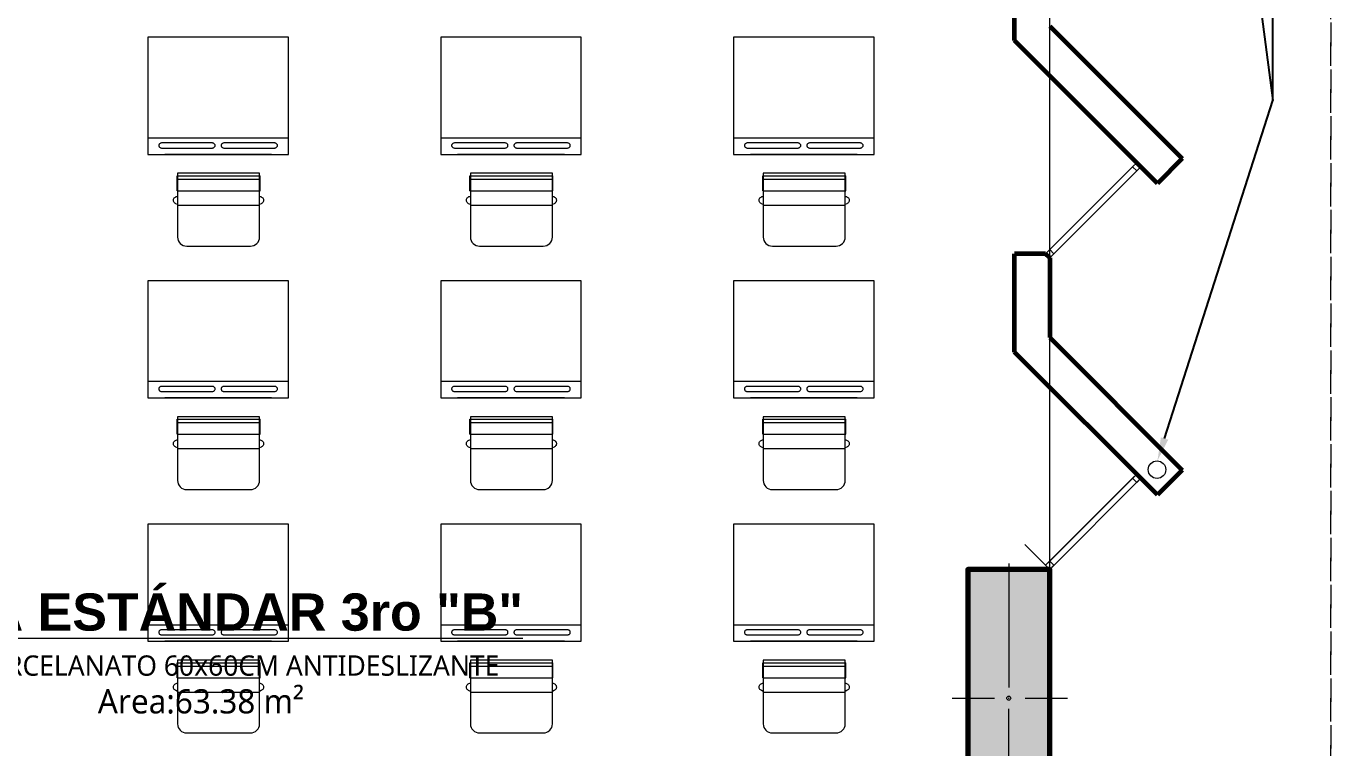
# Model space of a CAD drawing. Header units: metres. Extents: x 28 to 239, y -1 to 113.
# Drawn here: x 125.77 to 131.34, y 64.17 to 67.26 of the extents above; entities that cross this region are included whole.
import ezdxf
from ezdxf import colors
from ezdxf.entities.mleader import LeaderData, LeaderLine
from ezdxf.math import Vec2, Vec3

# ---------------------------------------------------------------- set-up
doc = ezdxf.new("R2010")
doc.units = ezdxf.units.M
doc.linetypes.add('DASHED2', pattern=[0.375, 0.25, -0.125])
doc.linetypes.add('HIDDEN2', pattern=[0.1875, 0.125, -0.0625])
for name, color, linetype, lineweight in [('COLUMNAS 50', 32, 'Continuous', 70), ('Equipamiento SR', 23, 'Continuous', 0), ('GRAFO 0 BLANCO', 7, 'Continuous', 0), ('letras sr', 7, 'Continuous', 5), ('Muros el', 144, 'Continuous', 60), ('proyecciones', 1, 'DASHED2', 5), ('tuberia de montantes', 10, 'Continuous', 0), ('Vanos', 140, 'Continuous', 5)]:
    doc.layers.add(name, color=color, linetype=linetype, lineweight=lineweight)
doc.layers.add('Mobiliario', color=7, linetype='Continuous', lineweight=0, true_color=0x7f7f7f)
doc.styles.add('Generales', font='trebuc.ttf', dxfattribs={"height": 0.1})
doc.styles.add('Santa Rosa 1 50', font='trebuc.ttf')

# ---------------------------------------------------------------- blocks, each defined once
blk = doc.blocks.new('Columna 1.10 x0.30')
at = {"true_color": 0xc7c8ca}
h = blk.add_hatch(color=9, dxfattribs=at)
h.dxf.hatch_style = 1
h.paths.add_polyline_path([(-234.8493, 113.8066), (-235.9493, 113.8066), (-235.9493, 113.4566), (-234.8493, 113.4566)])
h.paths.add_polyline_path([(-235.3906, 113.6316, -1), (-235.408, 113.6316, -1)], flags=16)
at = {"layer": 'COLUMNAS 50', "color": 1, "linetype": 'Continuous', "lineweight": 5}
for p, q in [((-235.3993, 113.8732), (-235.3993, 113.6932)), ((-235.9743, 113.6316), (-235.4443, 113.6316)), ((-234.8243, 113.6316), (-235.3543, 113.6316)), ((-235.3993, 113.5616), (-235.3993, 113.3816))]:
    blk.add_line(p, q, dxfattribs=at)
at = {"layer": 'COLUMNAS 50', "linetype": 'Continuous'}
blk.add_lwpolyline([(-235.9493, 113.4566), (-234.8493, 113.4566), (-234.8493, 113.8066), (-235.9493, 113.8066)], close=True, dxfattribs=at)
at = {"layer": 'COLUMNAS 50', "color": 1, "linetype": 'Continuous', "lineweight": 5}
blk.add_circle((-235.3993, 113.6316), 0.00871, dxfattribs=at)
blk.add_point((-235.3993, 113.6316), dxfattribs=at)
blk = doc.blocks.new('A$C3A47622C')
at = {"layer": 'Mobiliario', "linetype": 'Continuous'}
for p, q in [((0.0251, 0.3696), (0.0111, 0.3696)), ((0.0111, 0.015), (0.0111, 0.3696)), ((0.0752, 0.3696), (0.0251, 0.3696)), ((0.0251, 0.015), (0.0251, 0.3696)), ((0.0752, 0.015), (0.0752, 0.3696)), ((0.0983, 0.3673), (0.0987, 0.37)), ((0.0987, 0.37), (0.0997, 0.3732)), ((0.0997, 0.3732), (0.1012, 0.3762)), ((0.1012, 0.3762), (0.1031, 0.3788)), ((0.1031, 0.3788), (0.1053, 0.381)), ((0.1053, 0.381), (0.1079, 0.3828)), ((0.1079, 0.3828), (0.1107, 0.384)), ((0.1107, 0.384), (0.1136, 0.3846)), ((0.1136, 0.3846), (0.1165, 0.3846)), ((0.1165, 0.3846), (0.1194, 0.384)), ((0.1194, 0.384), (0.1222, 0.3828)), ((0.1222, 0.3828), (0.1248, 0.381)), ((0.1248, 0.381), (0.127, 0.3788)), ((0.127, 0.3788), (0.1289, 0.3762)), ((0.1289, 0.3762), (0.1297, 0.3747)), ((0.1297, 0.3747), (0.1333, 0.3673)), ((0.0752, 0.015), (0.0108, 0.015)), ((0.0987, 0.0146), (0.0983, 0.0173)), ((0.0997, 0.0113), (0.0987, 0.0146)), ((0.1012, 0.0084), (0.0997, 0.0113)), ((0.1031, 0.0057), (0.1012, 0.0084)), ((0.1053, 0.0035), (0.1031, 0.0057)), ((0.1079, 0.0018), (0.1053, 0.0035)), ((0.1107, 0.0006), (0.1079, 0.0018)), ((0.1136, 0), (0.1107, 0.0006)), ((0.1165, 0), (0.1136, 0)), ((0.1194, 0.0006), (0.1165, 0)), ((0.1222, 0.0018), (0.1194, 0.0006)), ((0.1248, 0.0035), (0.1222, 0.0018)), ((0.127, 0.0057), (0.1248, 0.0035)), ((0.1289, 0.0084), (0.127, 0.0057)), ((0.1297, 0.0099), (0.1289, 0.0084)), ((0.1333, 0.0173), (0.1297, 0.0099))]:
    blk.add_line(p, q, dxfattribs=at)
at = {"layer": 'Mobiliario'}
blk.add_line((0.1361, 0.0173), (0.1361, 0.3673), dxfattribs=at)
at = {"layer": 'Mobiliario', "linetype": 'Continuous'}
blk.add_lwpolyline([(0, 0.0173), (0.2722, 0.0173, 0.414214), (0.3111, 0.0562), (0.3111, 0.3284, 0.414214), (0.2722, 0.3673), (0, 0.3673), (0, 0.0173)], format="xyb", dxfattribs=at)

msp = doc.modelspace()

# ---------------------------------------------------------------- linework, layer by layer
at = {"layer": 'GRAFO 0 BLANCO'}
msp.add_lwpolyline([(119.7411, 55.3632), (130.1411, 55.3632), (130.1411, 88.2872), (119.7411, 88.2872), (119.7411, 55.3632)], dxfattribs=at)
at = {"layer": 'Mobiliario', "linetype": 'Continuous', "lineweight": 0}
for p, q in [((126.2911, 67.2093), (126.2911, 66.7093)), ((126.8911, 67.2093), (126.2911, 67.2093)), ((126.8911, 66.7093), (126.8911, 67.2093)), ((127.5411, 67.2093), (127.5411, 66.7093)), ((128.1411, 67.2093), (127.5411, 67.2093)), ((128.1411, 66.7093), (128.1411, 67.2093)), ((128.7911, 67.2093), (128.7911, 66.7093)), ((129.3911, 67.2093), (128.7911, 67.2093)), ((129.3911, 66.7093), (129.3911, 67.2093)), ((126.2911, 66.7798), (126.8911, 66.7798)), ((126.3382, 66.7501), (126.3378, 66.7482)), ((126.3378, 66.7482), (126.3378, 66.7463)), ((126.3378, 66.7463), (126.3382, 66.7445)), ((126.3389, 66.7519), (126.3382, 66.7501)), ((126.3382, 66.7445), (126.3389, 66.7427)), ((126.34, 66.7535), (126.3389, 66.7519)), ((126.3389, 66.7427), (126.34, 66.741)), ((126.3415, 66.755), (126.34, 66.7535)), ((126.34, 66.741), (126.3415, 66.7396)), ((126.3432, 66.7562), (126.3415, 66.755)), ((126.3415, 66.7396), (126.3432, 66.7384)), ((126.3451, 66.7571), (126.3432, 66.7562)), ((126.3432, 66.7384), (126.3451, 66.7374)), ((126.3472, 66.7578), (126.3451, 66.7571)), ((126.3451, 66.7374), (126.3472, 66.7368)), ((126.3494, 66.7581), (126.3472, 66.7578)), ((126.3472, 66.7368), (126.3494, 66.7364)), ((126.3505, 66.7581), (126.3494, 66.7581)), ((126.3494, 66.7364), (126.3505, 66.7364)), ((126.5658, 66.7581), (126.3505, 66.7581)), ((126.3505, 66.7364), (126.5658, 66.7364)), ((126.5669, 66.7581), (126.5658, 66.7581)), ((126.5658, 66.7364), (126.5669, 66.7364)), ((126.5691, 66.7578), (126.5669, 66.7581)), ((126.5669, 66.7364), (126.5691, 66.7368)), ((126.5712, 66.7571), (126.5691, 66.7578)), ((126.5691, 66.7368), (126.5712, 66.7374)), ((126.5731, 66.7562), (126.5712, 66.7571)), ((126.5712, 66.7374), (126.5731, 66.7384)), ((126.5748, 66.755), (126.5731, 66.7562)), ((126.5731, 66.7384), (126.5748, 66.7396)), ((126.5762, 66.7535), (126.5748, 66.755)), ((126.5748, 66.7396), (126.5762, 66.741)), ((126.5773, 66.7519), (126.5762, 66.7535)), ((126.5762, 66.741), (126.5773, 66.7427)), ((126.5781, 66.7501), (126.5773, 66.7519)), ((126.5773, 66.7427), (126.5781, 66.7445)), ((126.5784, 66.7482), (126.5781, 66.7501)), ((126.5781, 66.7445), (126.5784, 66.7463)), ((126.5784, 66.7463), (126.5784, 66.7482)), ((126.6042, 66.7501), (126.6038, 66.7482)), ((126.6038, 66.7482), (126.6038, 66.7463)), ((126.6038, 66.7463), (126.6042, 66.7445)), ((126.6049, 66.7519), (126.6042, 66.7501)), ((126.6042, 66.7445), (126.6049, 66.7427)), ((126.606, 66.7535), (126.6049, 66.7519)), ((126.6049, 66.7427), (126.606, 66.741)), ((126.6075, 66.755), (126.606, 66.7535)), ((126.606, 66.741), (126.6075, 66.7396)), ((126.6092, 66.7562), (126.6075, 66.755)), ((126.6075, 66.7396), (126.6092, 66.7384)), ((126.6111, 66.7571), (126.6092, 66.7562)), ((126.6092, 66.7384), (126.6111, 66.7374)), ((126.6132, 66.7578), (126.6111, 66.7571)), ((126.6111, 66.7374), (126.6132, 66.7368)), ((126.6153, 66.7581), (126.6132, 66.7578)), ((126.6132, 66.7368), (126.6153, 66.7364)), ((126.6164, 66.7581), (126.6153, 66.7581)), ((126.6153, 66.7364), (126.6164, 66.7364)), ((126.8318, 66.7581), (126.6164, 66.7581)), ((126.6164, 66.7364), (126.8318, 66.7364)), ((126.8329, 66.7581), (126.8318, 66.7581)), ((126.8318, 66.7364), (126.8329, 66.7364)), ((126.8351, 66.7578), (126.8329, 66.7581)), ((126.8329, 66.7364), (126.8351, 66.7368)), ((126.8371, 66.7571), (126.8351, 66.7578)), ((126.8351, 66.7368), (126.8371, 66.7374)), ((126.8391, 66.7562), (126.8371, 66.7571)), ((126.8371, 66.7374), (126.8391, 66.7384)), ((126.8408, 66.755), (126.8391, 66.7562)), ((126.8391, 66.7384), (126.8408, 66.7396)), ((126.8422, 66.7535), (126.8408, 66.755)), ((126.8408, 66.7396), (126.8422, 66.741)), ((126.8433, 66.7519), (126.8422, 66.7535)), ((126.8422, 66.741), (126.8433, 66.7427)), ((126.844, 66.7501), (126.8433, 66.7519)), ((126.8433, 66.7427), (126.844, 66.7445)), ((126.8444, 66.7482), (126.844, 66.7501)), ((126.844, 66.7445), (126.8444, 66.7463)), ((126.8444, 66.7463), (126.8444, 66.7482)), ((126.8761, 66.7798), (126.8761, 66.7794)), ((127.5411, 66.7798), (128.1411, 66.7798)), ((127.5882, 66.7501), (127.5878, 66.7482)), ((127.5878, 66.7482), (127.5878, 66.7463)), ((127.5878, 66.7463), (127.5882, 66.7445)), ((127.5889, 66.7519), (127.5882, 66.7501)), ((127.5882, 66.7445), (127.5889, 66.7427)), ((127.59, 66.7535), (127.5889, 66.7519)), ((127.5889, 66.7427), (127.59, 66.741)), ((127.5915, 66.755), (127.59, 66.7535)), ((127.59, 66.741), (127.5915, 66.7396)), ((127.5932, 66.7562), (127.5915, 66.755)), ((127.5915, 66.7396), (127.5932, 66.7384)), ((127.5951, 66.7571), (127.5932, 66.7562)), ((127.5932, 66.7384), (127.5951, 66.7374)), ((127.5972, 66.7578), (127.5951, 66.7571)), ((127.5951, 66.7374), (127.5972, 66.7368)), ((127.5994, 66.7581), (127.5972, 66.7578)), ((127.5972, 66.7368), (127.5994, 66.7364)), ((127.6005, 66.7581), (127.5994, 66.7581)), ((127.5994, 66.7364), (127.6005, 66.7364)), ((127.8158, 66.7581), (127.6005, 66.7581)), ((127.6005, 66.7364), (127.8158, 66.7364)), ((127.8169, 66.7581), (127.8158, 66.7581)), ((127.8158, 66.7364), (127.8169, 66.7364)), ((127.8191, 66.7578), (127.8169, 66.7581)), ((127.8169, 66.7364), (127.8191, 66.7368)), ((127.8212, 66.7571), (127.8191, 66.7578)), ((127.8191, 66.7368), (127.8212, 66.7374)), ((127.8231, 66.7562), (127.8212, 66.7571)), ((127.8212, 66.7374), (127.8231, 66.7384)), ((127.8248, 66.755), (127.8231, 66.7562)), ((127.8231, 66.7384), (127.8248, 66.7396)), ((127.8262, 66.7535), (127.8248, 66.755)), ((127.8248, 66.7396), (127.8262, 66.741)), ((127.8273, 66.7519), (127.8262, 66.7535)), ((127.8262, 66.741), (127.8273, 66.7427)), ((127.8281, 66.7501), (127.8273, 66.7519)), ((127.8273, 66.7427), (127.8281, 66.7445)), ((127.8284, 66.7482), (127.8281, 66.7501)), ((127.8281, 66.7445), (127.8284, 66.7463)), ((127.8284, 66.7463), (127.8284, 66.7482)), ((127.8542, 66.7501), (127.8538, 66.7482)), ((127.8538, 66.7482), (127.8538, 66.7463)), ((127.8538, 66.7463), (127.8542, 66.7445)), ((127.8549, 66.7519), (127.8542, 66.7501)), ((127.8542, 66.7445), (127.8549, 66.7427)), ((127.856, 66.7535), (127.8549, 66.7519)), ((127.8549, 66.7427), (127.856, 66.741)), ((127.8575, 66.755), (127.856, 66.7535)), ((127.856, 66.741), (127.8575, 66.7396)), ((127.8592, 66.7562), (127.8575, 66.755)), ((127.8575, 66.7396), (127.8592, 66.7384)), ((127.8611, 66.7571), (127.8592, 66.7562)), ((127.8592, 66.7384), (127.8611, 66.7374)), ((127.8632, 66.7578), (127.8611, 66.7571)), ((127.8611, 66.7374), (127.8632, 66.7368)), ((127.8653, 66.7581), (127.8632, 66.7578)), ((127.8632, 66.7368), (127.8653, 66.7364)), ((127.8664, 66.7581), (127.8653, 66.7581)), ((127.8653, 66.7364), (127.8664, 66.7364)), ((128.0818, 66.7581), (127.8664, 66.7581)), ((127.8664, 66.7364), (128.0818, 66.7364)), ((128.0829, 66.7581), (128.0818, 66.7581)), ((128.0818, 66.7364), (128.0829, 66.7364)), ((128.0851, 66.7578), (128.0829, 66.7581)), ((128.0829, 66.7364), (128.0851, 66.7368)), ((128.0871, 66.7571), (128.0851, 66.7578)), ((128.0851, 66.7368), (128.0871, 66.7374)), ((128.0891, 66.7562), (128.0871, 66.7571)), ((128.0871, 66.7374), (128.0891, 66.7384)), ((128.0908, 66.755), (128.0891, 66.7562)), ((128.0891, 66.7384), (128.0908, 66.7396)), ((128.0922, 66.7535), (128.0908, 66.755)), ((128.0908, 66.7396), (128.0922, 66.741)), ((128.0933, 66.7519), (128.0922, 66.7535)), ((128.0922, 66.741), (128.0933, 66.7427)), ((128.094, 66.7501), (128.0933, 66.7519)), ((128.0933, 66.7427), (128.094, 66.7445)), ((128.0944, 66.7482), (128.094, 66.7501)), ((128.094, 66.7445), (128.0944, 66.7463)), ((128.0944, 66.7463), (128.0944, 66.7482)), ((128.1261, 66.7798), (128.1261, 66.7794)), ((128.7911, 66.7798), (129.3911, 66.7798)), ((128.8382, 66.7501), (128.8378, 66.7482)), ((128.8378, 66.7482), (128.8378, 66.7463)), ((128.8378, 66.7463), (128.8382, 66.7445)), ((128.8389, 66.7519), (128.8382, 66.7501)), ((128.8382, 66.7445), (128.8389, 66.7427)), ((128.84, 66.7535), (128.8389, 66.7519)), ((128.8389, 66.7427), (128.84, 66.741)), ((128.8415, 66.755), (128.84, 66.7535)), ((128.84, 66.741), (128.8415, 66.7396)), ((128.8432, 66.7562), (128.8415, 66.755)), ((128.8415, 66.7396), (128.8432, 66.7384)), ((128.8451, 66.7571), (128.8432, 66.7562)), ((128.8432, 66.7384), (128.8451, 66.7374)), ((128.8472, 66.7578), (128.8451, 66.7571)), ((128.8451, 66.7374), (128.8472, 66.7368)), ((128.8494, 66.7581), (128.8472, 66.7578)), ((128.8472, 66.7368), (128.8494, 66.7364)), ((128.8505, 66.7581), (128.8494, 66.7581)), ((128.8494, 66.7364), (128.8505, 66.7364)), ((129.0658, 66.7581), (128.8505, 66.7581)), ((128.8505, 66.7364), (129.0658, 66.7364)), ((129.0669, 66.7581), (129.0658, 66.7581)), ((129.0658, 66.7364), (129.0669, 66.7364)), ((129.0691, 66.7578), (129.0669, 66.7581)), ((129.0669, 66.7364), (129.0691, 66.7368)), ((129.0712, 66.7571), (129.0691, 66.7578)), ((129.0691, 66.7368), (129.0712, 66.7374)), ((129.0731, 66.7562), (129.0712, 66.7571)), ((129.0712, 66.7374), (129.0731, 66.7384)), ((129.0748, 66.755), (129.0731, 66.7562)), ((129.0731, 66.7384), (129.0748, 66.7396)), ((129.0762, 66.7535), (129.0748, 66.755)), ((129.0748, 66.7396), (129.0762, 66.741)), ((129.0773, 66.7519), (129.0762, 66.7535)), ((129.0762, 66.741), (129.0773, 66.7427)), ((129.0781, 66.7501), (129.0773, 66.7519)), ((129.0773, 66.7427), (129.0781, 66.7445)), ((129.0784, 66.7482), (129.0781, 66.7501)), ((129.0781, 66.7445), (129.0784, 66.7463)), ((129.0784, 66.7463), (129.0784, 66.7482)), ((129.1042, 66.7501), (129.1038, 66.7482)), ((129.1038, 66.7482), (129.1038, 66.7463)), ((129.1038, 66.7463), (129.1042, 66.7445)), ((129.1049, 66.7519), (129.1042, 66.7501)), ((129.1042, 66.7445), (129.1049, 66.7427)), ((129.106, 66.7535), (129.1049, 66.7519)), ((129.1049, 66.7427), (129.106, 66.741)), ((129.1075, 66.755), (129.106, 66.7535)), ((129.106, 66.741), (129.1075, 66.7396)), ((129.1092, 66.7562), (129.1075, 66.755)), ((129.1075, 66.7396), (129.1092, 66.7384)), ((129.1111, 66.7571), (129.1092, 66.7562)), ((129.1092, 66.7384), (129.1111, 66.7374)), ((129.1132, 66.7578), (129.1111, 66.7571)), ((129.1111, 66.7374), (129.1132, 66.7368)), ((129.1153, 66.7581), (129.1132, 66.7578)), ((129.1132, 66.7368), (129.1153, 66.7364)), ((129.1164, 66.7581), (129.1153, 66.7581)), ((129.1153, 66.7364), (129.1164, 66.7364)), ((129.3318, 66.7581), (129.1164, 66.7581)), ((129.1164, 66.7364), (129.3318, 66.7364)), ((129.3329, 66.7581), (129.3318, 66.7581)), ((129.3318, 66.7364), (129.3329, 66.7364)), ((129.3351, 66.7578), (129.3329, 66.7581)), ((129.3329, 66.7364), (129.3351, 66.7368)), ((129.3371, 66.7571), (129.3351, 66.7578)), ((129.3351, 66.7368), (129.3371, 66.7374)), ((129.3391, 66.7562), (129.3371, 66.7571)), ((129.3371, 66.7374), (129.3391, 66.7384)), ((129.3408, 66.755), (129.3391, 66.7562)), ((129.3391, 66.7384), (129.3408, 66.7396)), ((129.3422, 66.7535), (129.3408, 66.755)), ((129.3408, 66.7396), (129.3422, 66.741)), ((129.3433, 66.7519), (129.3422, 66.7535)), ((129.3422, 66.741), (129.3433, 66.7427)), ((129.344, 66.7501), (129.3433, 66.7519)), ((129.3433, 66.7427), (129.344, 66.7445)), ((129.3444, 66.7482), (129.344, 66.7501)), ((129.344, 66.7445), (129.3444, 66.7463)), ((129.3444, 66.7463), (129.3444, 66.7482)), ((129.3761, 66.7798), (129.3761, 66.7794)), ((126.2911, 66.7093), (126.8911, 66.7093)), ((126.8191, 66.7093), (126.3631, 66.7093)), ((127.5411, 66.7093), (128.1411, 66.7093)), ((128.0691, 66.7093), (127.6131, 66.7093)), ((128.7911, 66.7093), (129.3911, 66.7093)), ((129.3191, 66.7093), (128.8631, 66.7093)), ((126.2911, 66.1699), (126.2911, 65.6699)), ((126.8911, 66.1699), (126.2911, 66.1699)), ((126.8911, 65.6699), (126.8911, 66.1699)), ((127.5411, 66.1699), (127.5411, 65.6699)), ((128.1411, 66.1699), (127.5411, 66.1699)), ((128.1411, 65.6699), (128.1411, 66.1699)), ((128.7911, 66.1699), (128.7911, 65.6699)), ((129.3911, 66.1699), (128.7911, 66.1699)), ((129.3911, 65.6699), (129.3911, 66.1699)), ((126.2911, 65.7404), (126.8911, 65.7404)), ((126.8761, 65.7404), (126.8761, 65.74)), ((127.5411, 65.7404), (128.1411, 65.7404)), ((128.1261, 65.7404), (128.1261, 65.74)), ((128.7911, 65.7404), (129.3911, 65.7404)), ((129.3761, 65.7404), (129.3761, 65.74)), ((126.2911, 65.6699), (126.8911, 65.6699)), ((126.3382, 65.7107), (126.3378, 65.7088)), ((126.3378, 65.7088), (126.3378, 65.7069)), ((126.3378, 65.7069), (126.3382, 65.705)), ((126.3389, 65.7125), (126.3382, 65.7107)), ((126.3382, 65.705), (126.3389, 65.7033)), ((126.34, 65.7141), (126.3389, 65.7125)), ((126.3389, 65.7033), (126.34, 65.7016)), ((126.3415, 65.7155), (126.34, 65.7141)), ((126.34, 65.7016), (126.3415, 65.7002)), ((126.3432, 65.7168), (126.3415, 65.7155)), ((126.3415, 65.7002), (126.3432, 65.6989)), ((126.3451, 65.7177), (126.3432, 65.7168)), ((126.3432, 65.6989), (126.3451, 65.698)), ((126.3472, 65.7184), (126.3451, 65.7177)), ((126.3451, 65.698), (126.3472, 65.6973)), ((126.3494, 65.7187), (126.3472, 65.7184)), ((126.3472, 65.6973), (126.3494, 65.697)), ((126.3505, 65.7187), (126.3494, 65.7187)), ((126.3494, 65.697), (126.3505, 65.697)), ((126.5658, 65.7187), (126.3505, 65.7187)), ((126.3505, 65.697), (126.5658, 65.697)), ((126.8191, 65.6699), (126.3631, 65.6699)), ((126.5669, 65.7187), (126.5658, 65.7187)), ((126.5658, 65.697), (126.5669, 65.697)), ((126.5691, 65.7184), (126.5669, 65.7187)), ((126.5669, 65.697), (126.5691, 65.6973)), ((126.5712, 65.7177), (126.5691, 65.7184)), ((126.5691, 65.6973), (126.5712, 65.698)), ((126.5731, 65.7168), (126.5712, 65.7177)), ((126.5712, 65.698), (126.5731, 65.6989)), ((126.5748, 65.7155), (126.5731, 65.7168)), ((126.5731, 65.6989), (126.5748, 65.7002)), ((126.5762, 65.7141), (126.5748, 65.7155)), ((126.5748, 65.7002), (126.5762, 65.7016)), ((126.5773, 65.7125), (126.5762, 65.7141)), ((126.5762, 65.7016), (126.5773, 65.7033)), ((126.5781, 65.7107), (126.5773, 65.7125)), ((126.5773, 65.7033), (126.5781, 65.705)), ((126.5784, 65.7088), (126.5781, 65.7107)), ((126.5781, 65.705), (126.5784, 65.7069)), ((126.5784, 65.7069), (126.5784, 65.7088)), ((126.6042, 65.7107), (126.6038, 65.7088)), ((126.6038, 65.7088), (126.6038, 65.7069)), ((126.6038, 65.7069), (126.6042, 65.705)), ((126.6049, 65.7125), (126.6042, 65.7107)), ((126.6042, 65.705), (126.6049, 65.7033)), ((126.606, 65.7141), (126.6049, 65.7125)), ((126.6049, 65.7033), (126.606, 65.7016)), ((126.6075, 65.7155), (126.606, 65.7141)), ((126.606, 65.7016), (126.6075, 65.7002)), ((126.6092, 65.7168), (126.6075, 65.7155)), ((126.6075, 65.7002), (126.6092, 65.6989)), ((126.6111, 65.7177), (126.6092, 65.7168)), ((126.6092, 65.6989), (126.6111, 65.698)), ((126.6132, 65.7184), (126.6111, 65.7177)), ((126.6111, 65.698), (126.6132, 65.6973)), ((126.6153, 65.7187), (126.6132, 65.7184)), ((126.6132, 65.6973), (126.6153, 65.697)), ((126.6164, 65.7187), (126.6153, 65.7187)), ((126.6153, 65.697), (126.6164, 65.697)), ((126.8318, 65.7187), (126.6164, 65.7187)), ((126.6164, 65.697), (126.8318, 65.697)), ((126.8329, 65.7187), (126.8318, 65.7187)), ((126.8318, 65.697), (126.8329, 65.697)), ((126.8351, 65.7184), (126.8329, 65.7187)), ((126.8329, 65.697), (126.8351, 65.6973)), ((126.8371, 65.7177), (126.8351, 65.7184)), ((126.8351, 65.6973), (126.8371, 65.698)), ((126.8391, 65.7168), (126.8371, 65.7177)), ((126.8371, 65.698), (126.8391, 65.6989)), ((126.8408, 65.7155), (126.8391, 65.7168)), ((126.8391, 65.6989), (126.8408, 65.7002)), ((126.8422, 65.7141), (126.8408, 65.7155)), ((126.8408, 65.7002), (126.8422, 65.7016)), ((126.8433, 65.7125), (126.8422, 65.7141)), ((126.8422, 65.7016), (126.8433, 65.7033)), ((126.844, 65.7107), (126.8433, 65.7125)), ((126.8433, 65.7033), (126.844, 65.705)), ((126.8444, 65.7088), (126.844, 65.7107)), ((126.844, 65.705), (126.8444, 65.7069)), ((126.8444, 65.7069), (126.8444, 65.7088)), ((127.5411, 65.6699), (128.1411, 65.6699)), ((127.5882, 65.7107), (127.5878, 65.7088)), ((127.5878, 65.7088), (127.5878, 65.7069)), ((127.5878, 65.7069), (127.5882, 65.705)), ((127.5889, 65.7125), (127.5882, 65.7107)), ((127.5882, 65.705), (127.5889, 65.7033)), ((127.59, 65.7141), (127.5889, 65.7125)), ((127.5889, 65.7033), (127.59, 65.7016)), ((127.5915, 65.7155), (127.59, 65.7141)), ((127.59, 65.7016), (127.5915, 65.7002)), ((127.5932, 65.7168), (127.5915, 65.7155)), ((127.5915, 65.7002), (127.5932, 65.6989)), ((127.5951, 65.7177), (127.5932, 65.7168)), ((127.5932, 65.6989), (127.5951, 65.698)), ((127.5972, 65.7184), (127.5951, 65.7177)), ((127.5951, 65.698), (127.5972, 65.6973)), ((127.5994, 65.7187), (127.5972, 65.7184)), ((127.5972, 65.6973), (127.5994, 65.697)), ((127.6005, 65.7187), (127.5994, 65.7187)), ((127.5994, 65.697), (127.6005, 65.697)), ((127.8158, 65.7187), (127.6005, 65.7187)), ((127.6005, 65.697), (127.8158, 65.697)), ((128.0691, 65.6699), (127.6131, 65.6699)), ((127.8169, 65.7187), (127.8158, 65.7187)), ((127.8158, 65.697), (127.8169, 65.697)), ((127.8191, 65.7184), (127.8169, 65.7187)), ((127.8169, 65.697), (127.8191, 65.6973)), ((127.8212, 65.7177), (127.8191, 65.7184)), ((127.8191, 65.6973), (127.8212, 65.698)), ((127.8231, 65.7168), (127.8212, 65.7177)), ((127.8212, 65.698), (127.8231, 65.6989)), ((127.8248, 65.7155), (127.8231, 65.7168)), ((127.8231, 65.6989), (127.8248, 65.7002)), ((127.8262, 65.7141), (127.8248, 65.7155)), ((127.8248, 65.7002), (127.8262, 65.7016)), ((127.8273, 65.7125), (127.8262, 65.7141)), ((127.8262, 65.7016), (127.8273, 65.7033)), ((127.8281, 65.7107), (127.8273, 65.7125)), ((127.8273, 65.7033), (127.8281, 65.705)), ((127.8284, 65.7088), (127.8281, 65.7107)), ((127.8281, 65.705), (127.8284, 65.7069)), ((127.8284, 65.7069), (127.8284, 65.7088)), ((127.8542, 65.7107), (127.8538, 65.7088)), ((127.8538, 65.7088), (127.8538, 65.7069)), ((127.8538, 65.7069), (127.8542, 65.705)), ((127.8549, 65.7125), (127.8542, 65.7107)), ((127.8542, 65.705), (127.8549, 65.7033)), ((127.856, 65.7141), (127.8549, 65.7125)), ((127.8549, 65.7033), (127.856, 65.7016)), ((127.8575, 65.7155), (127.856, 65.7141)), ((127.856, 65.7016), (127.8575, 65.7002)), ((127.8592, 65.7168), (127.8575, 65.7155)), ((127.8575, 65.7002), (127.8592, 65.6989)), ((127.8611, 65.7177), (127.8592, 65.7168)), ((127.8592, 65.6989), (127.8611, 65.698)), ((127.8632, 65.7184), (127.8611, 65.7177)), ((127.8611, 65.698), (127.8632, 65.6973)), ((127.8653, 65.7187), (127.8632, 65.7184)), ((127.8632, 65.6973), (127.8653, 65.697)), ((127.8664, 65.7187), (127.8653, 65.7187)), ((127.8653, 65.697), (127.8664, 65.697)), ((128.0818, 65.7187), (127.8664, 65.7187)), ((127.8664, 65.697), (128.0818, 65.697)), ((128.0829, 65.7187), (128.0818, 65.7187)), ((128.0818, 65.697), (128.0829, 65.697)), ((128.0851, 65.7184), (128.0829, 65.7187)), ((128.0829, 65.697), (128.0851, 65.6973)), ((128.0871, 65.7177), (128.0851, 65.7184)), ((128.0851, 65.6973), (128.0871, 65.698)), ((128.0891, 65.7168), (128.0871, 65.7177)), ((128.0871, 65.698), (128.0891, 65.6989)), ((128.0908, 65.7155), (128.0891, 65.7168)), ((128.0891, 65.6989), (128.0908, 65.7002)), ((128.0922, 65.7141), (128.0908, 65.7155)), ((128.0908, 65.7002), (128.0922, 65.7016)), ((128.0933, 65.7125), (128.0922, 65.7141)), ((128.0922, 65.7016), (128.0933, 65.7033)), ((128.094, 65.7107), (128.0933, 65.7125)), ((128.0933, 65.7033), (128.094, 65.705)), ((128.0944, 65.7088), (128.094, 65.7107)), ((128.094, 65.705), (128.0944, 65.7069)), ((128.0944, 65.7069), (128.0944, 65.7088)), ((128.7911, 65.6699), (129.3911, 65.6699)), ((128.8382, 65.7107), (128.8378, 65.7088)), ((128.8378, 65.7088), (128.8378, 65.7069)), ((128.8378, 65.7069), (128.8382, 65.705)), ((128.8389, 65.7125), (128.8382, 65.7107)), ((128.8382, 65.705), (128.8389, 65.7033)), ((128.84, 65.7141), (128.8389, 65.7125)), ((128.8389, 65.7033), (128.84, 65.7016)), ((128.8415, 65.7155), (128.84, 65.7141)), ((128.84, 65.7016), (128.8415, 65.7002)), ((128.8432, 65.7168), (128.8415, 65.7155)), ((128.8415, 65.7002), (128.8432, 65.6989)), ((128.8451, 65.7177), (128.8432, 65.7168)), ((128.8432, 65.6989), (128.8451, 65.698)), ((128.8472, 65.7184), (128.8451, 65.7177)), ((128.8451, 65.698), (128.8472, 65.6973)), ((128.8494, 65.7187), (128.8472, 65.7184)), ((128.8472, 65.6973), (128.8494, 65.697)), ((128.8505, 65.7187), (128.8494, 65.7187)), ((128.8494, 65.697), (128.8505, 65.697)), ((129.0658, 65.7187), (128.8505, 65.7187)), ((128.8505, 65.697), (129.0658, 65.697)), ((129.3191, 65.6699), (128.8631, 65.6699)), ((129.0669, 65.7187), (129.0658, 65.7187)), ((129.0658, 65.697), (129.0669, 65.697)), ((129.0691, 65.7184), (129.0669, 65.7187)), ((129.0669, 65.697), (129.0691, 65.6973)), ((129.0712, 65.7177), (129.0691, 65.7184)), ((129.0691, 65.6973), (129.0712, 65.698)), ((129.0731, 65.7168), (129.0712, 65.7177)), ((129.0712, 65.698), (129.0731, 65.6989)), ((129.0748, 65.7155), (129.0731, 65.7168)), ((129.0731, 65.6989), (129.0748, 65.7002)), ((129.0762, 65.7141), (129.0748, 65.7155)), ((129.0748, 65.7002), (129.0762, 65.7016)), ((129.0773, 65.7125), (129.0762, 65.7141)), ((129.0762, 65.7016), (129.0773, 65.7033)), ((129.0781, 65.7107), (129.0773, 65.7125)), ((129.0773, 65.7033), (129.0781, 65.705)), ((129.0784, 65.7088), (129.0781, 65.7107)), ((129.0781, 65.705), (129.0784, 65.7069)), ((129.0784, 65.7069), (129.0784, 65.7088)), ((129.1042, 65.7107), (129.1038, 65.7088)), ((129.1038, 65.7088), (129.1038, 65.7069)), ((129.1038, 65.7069), (129.1042, 65.705)), ((129.1049, 65.7125), (129.1042, 65.7107)), ((129.1042, 65.705), (129.1049, 65.7033)), ((129.106, 65.7141), (129.1049, 65.7125)), ((129.1049, 65.7033), (129.106, 65.7016)), ((129.1075, 65.7155), (129.106, 65.7141)), ((129.106, 65.7016), (129.1075, 65.7002)), ((129.1092, 65.7168), (129.1075, 65.7155)), ((129.1075, 65.7002), (129.1092, 65.6989)), ((129.1111, 65.7177), (129.1092, 65.7168)), ((129.1092, 65.6989), (129.1111, 65.698)), ((129.1132, 65.7184), (129.1111, 65.7177)), ((129.1111, 65.698), (129.1132, 65.6973)), ((129.1153, 65.7187), (129.1132, 65.7184)), ((129.1132, 65.6973), (129.1153, 65.697)), ((129.1164, 65.7187), (129.1153, 65.7187)), ((129.1153, 65.697), (129.1164, 65.697)), ((129.3318, 65.7187), (129.1164, 65.7187)), ((129.1164, 65.697), (129.3318, 65.697)), ((129.3329, 65.7187), (129.3318, 65.7187)), ((129.3318, 65.697), (129.3329, 65.697)), ((129.3351, 65.7184), (129.3329, 65.7187)), ((129.3329, 65.697), (129.3351, 65.6973)), ((129.3371, 65.7177), (129.3351, 65.7184)), ((129.3351, 65.6973), (129.3371, 65.698)), ((129.3391, 65.7168), (129.3371, 65.7177)), ((129.3371, 65.698), (129.3391, 65.6989)), ((129.3408, 65.7155), (129.3391, 65.7168)), ((129.3391, 65.6989), (129.3408, 65.7002)), ((129.3422, 65.7141), (129.3408, 65.7155)), ((129.3408, 65.7002), (129.3422, 65.7016)), ((129.3433, 65.7125), (129.3422, 65.7141)), ((129.3422, 65.7016), (129.3433, 65.7033)), ((129.344, 65.7107), (129.3433, 65.7125)), ((129.3433, 65.7033), (129.344, 65.705)), ((129.3444, 65.7088), (129.344, 65.7107)), ((129.344, 65.705), (129.3444, 65.7069)), ((129.3444, 65.7069), (129.3444, 65.7088)), ((126.2911, 65.1305), (126.2911, 64.6305)), ((126.8911, 65.1305), (126.2911, 65.1305)), ((126.8911, 64.6305), (126.8911, 65.1305)), ((127.5411, 65.1305), (127.5411, 64.6305)), ((128.1411, 65.1305), (127.5411, 65.1305)), ((128.1411, 64.6305), (128.1411, 65.1305)), ((128.7911, 65.1305), (128.7911, 64.6305)), ((129.3911, 65.1305), (128.7911, 65.1305)), ((129.3911, 64.6305), (129.3911, 65.1305)), ((126.2911, 64.701), (126.8911, 64.701)), ((126.3382, 64.6712), (126.3378, 64.6694)), ((126.3378, 64.6694), (126.3378, 64.6675)), ((126.3378, 64.6675), (126.3382, 64.6656)), ((126.3389, 64.673), (126.3382, 64.6712)), ((126.3382, 64.6656), (126.3389, 64.6638)), ((126.34, 64.6747), (126.3389, 64.673)), ((126.3415, 64.6761), (126.34, 64.6747)), ((126.3432, 64.6773), (126.3415, 64.6761)), ((126.3451, 64.6783), (126.3432, 64.6773)), ((126.3472, 64.6789), (126.3451, 64.6783)), ((126.3494, 64.6793), (126.3472, 64.6789)), ((126.3505, 64.6793), (126.3494, 64.6793)), ((126.5658, 64.6793), (126.3505, 64.6793)), ((126.5669, 64.6793), (126.5658, 64.6793)), ((126.5691, 64.6789), (126.5669, 64.6793)), ((126.5712, 64.6783), (126.5691, 64.6789)), ((126.5731, 64.6773), (126.5712, 64.6783)), ((126.5748, 64.6761), (126.5731, 64.6773)), ((126.5762, 64.6747), (126.5748, 64.6761)), ((126.5773, 64.673), (126.5762, 64.6747)), ((126.5781, 64.6712), (126.5773, 64.673)), ((126.5773, 64.6638), (126.5781, 64.6656)), ((126.5784, 64.6694), (126.5781, 64.6712)), ((126.5781, 64.6656), (126.5784, 64.6675)), ((126.5784, 64.6675), (126.5784, 64.6694)), ((126.6042, 64.6712), (126.6038, 64.6694)), ((126.6038, 64.6694), (126.6038, 64.6675)), ((126.6038, 64.6675), (126.6042, 64.6656)), ((126.6049, 64.673), (126.6042, 64.6712)), ((126.6042, 64.6656), (126.6049, 64.6638)), ((126.606, 64.6747), (126.6049, 64.673)), ((126.6075, 64.6761), (126.606, 64.6747)), ((126.6092, 64.6773), (126.6075, 64.6761)), ((126.6111, 64.6783), (126.6092, 64.6773)), ((126.6132, 64.6789), (126.6111, 64.6783)), ((126.6153, 64.6793), (126.6132, 64.6789)), ((126.6164, 64.6793), (126.6153, 64.6793)), ((126.8318, 64.6793), (126.6164, 64.6793)), ((126.8329, 64.6793), (126.8318, 64.6793)), ((126.8351, 64.6789), (126.8329, 64.6793)), ((126.8371, 64.6783), (126.8351, 64.6789)), ((126.8391, 64.6773), (126.8371, 64.6783)), ((126.8408, 64.6761), (126.8391, 64.6773)), ((126.8422, 64.6747), (126.8408, 64.6761)), ((126.8433, 64.673), (126.8422, 64.6747)), ((126.844, 64.6712), (126.8433, 64.673)), ((126.8433, 64.6638), (126.844, 64.6656)), ((126.8444, 64.6694), (126.844, 64.6712)), ((126.844, 64.6656), (126.8444, 64.6675)), ((126.8444, 64.6675), (126.8444, 64.6694)), ((126.8761, 64.701), (126.8761, 64.7005)), ((127.5411, 64.701), (128.1411, 64.701)), ((127.5882, 64.6712), (127.5878, 64.6694)), ((127.5878, 64.6694), (127.5878, 64.6675)), ((127.5878, 64.6675), (127.5882, 64.6656)), ((127.5889, 64.673), (127.5882, 64.6712)), ((127.5882, 64.6656), (127.5889, 64.6638)), ((127.59, 64.6747), (127.5889, 64.673)), ((127.5915, 64.6761), (127.59, 64.6747)), ((127.5932, 64.6773), (127.5915, 64.6761)), ((127.5951, 64.6783), (127.5932, 64.6773)), ((127.5972, 64.6789), (127.5951, 64.6783)), ((127.5994, 64.6793), (127.5972, 64.6789)), ((127.6005, 64.6793), (127.5994, 64.6793)), ((127.8158, 64.6793), (127.6005, 64.6793)), ((127.8169, 64.6793), (127.8158, 64.6793)), ((127.8191, 64.6789), (127.8169, 64.6793)), ((127.8212, 64.6783), (127.8191, 64.6789)), ((127.8231, 64.6773), (127.8212, 64.6783)), ((127.8248, 64.6761), (127.8231, 64.6773)), ((127.8262, 64.6747), (127.8248, 64.6761)), ((127.8273, 64.673), (127.8262, 64.6747)), ((127.8281, 64.6712), (127.8273, 64.673)), ((127.8273, 64.6638), (127.8281, 64.6656)), ((127.8284, 64.6694), (127.8281, 64.6712)), ((127.8281, 64.6656), (127.8284, 64.6675)), ((127.8284, 64.6675), (127.8284, 64.6694)), ((127.8542, 64.6712), (127.8538, 64.6694)), ((127.8538, 64.6694), (127.8538, 64.6675)), ((127.8538, 64.6675), (127.8542, 64.6656)), ((127.8549, 64.673), (127.8542, 64.6712)), ((127.8542, 64.6656), (127.8549, 64.6638)), ((127.856, 64.6747), (127.8549, 64.673)), ((127.8575, 64.6761), (127.856, 64.6747)), ((127.8592, 64.6773), (127.8575, 64.6761)), ((127.8611, 64.6783), (127.8592, 64.6773)), ((127.8632, 64.6789), (127.8611, 64.6783)), ((127.8653, 64.6793), (127.8632, 64.6789)), ((127.8664, 64.6793), (127.8653, 64.6793)), ((128.0818, 64.6793), (127.8664, 64.6793)), ((128.0829, 64.6793), (128.0818, 64.6793)), ((128.0851, 64.6789), (128.0829, 64.6793)), ((128.0871, 64.6783), (128.0851, 64.6789)), ((128.0891, 64.6773), (128.0871, 64.6783)), ((128.0908, 64.6761), (128.0891, 64.6773)), ((128.0922, 64.6747), (128.0908, 64.6761)), ((128.0933, 64.673), (128.0922, 64.6747)), ((128.094, 64.6712), (128.0933, 64.673)), ((128.0933, 64.6638), (128.094, 64.6656)), ((128.0944, 64.6694), (128.094, 64.6712)), ((128.094, 64.6656), (128.0944, 64.6675)), ((128.0944, 64.6675), (128.0944, 64.6694)), ((128.1261, 64.701), (128.1261, 64.7005)), ((128.7911, 64.701), (129.3911, 64.701)), ((128.8382, 64.6712), (128.8378, 64.6694)), ((128.8378, 64.6694), (128.8378, 64.6675)), ((128.8378, 64.6675), (128.8382, 64.6656)), ((128.8389, 64.673), (128.8382, 64.6712)), ((128.8382, 64.6656), (128.8389, 64.6638)), ((128.84, 64.6747), (128.8389, 64.673)), ((128.8415, 64.6761), (128.84, 64.6747)), ((128.8432, 64.6773), (128.8415, 64.6761)), ((128.8451, 64.6783), (128.8432, 64.6773)), ((128.8472, 64.6789), (128.8451, 64.6783)), ((128.8494, 64.6793), (128.8472, 64.6789)), ((128.8505, 64.6793), (128.8494, 64.6793)), ((129.0658, 64.6793), (128.8505, 64.6793)), ((129.0669, 64.6793), (129.0658, 64.6793)), ((129.0691, 64.6789), (129.0669, 64.6793)), ((129.0712, 64.6783), (129.0691, 64.6789)), ((129.0731, 64.6773), (129.0712, 64.6783)), ((129.0748, 64.6761), (129.0731, 64.6773)), ((129.0762, 64.6747), (129.0748, 64.6761)), ((129.0773, 64.673), (129.0762, 64.6747)), ((129.0781, 64.6712), (129.0773, 64.673)), ((129.0773, 64.6638), (129.0781, 64.6656)), ((129.0784, 64.6694), (129.0781, 64.6712)), ((129.0781, 64.6656), (129.0784, 64.6675)), ((129.0784, 64.6675), (129.0784, 64.6694)), ((129.1042, 64.6712), (129.1038, 64.6694)), ((129.1038, 64.6694), (129.1038, 64.6675)), ((129.1038, 64.6675), (129.1042, 64.6656)), ((129.1049, 64.673), (129.1042, 64.6712)), ((129.1042, 64.6656), (129.1049, 64.6638)), ((129.106, 64.6747), (129.1049, 64.673)), ((129.1075, 64.6761), (129.106, 64.6747)), ((129.1092, 64.6773), (129.1075, 64.6761)), ((129.1111, 64.6783), (129.1092, 64.6773)), ((129.1132, 64.6789), (129.1111, 64.6783)), ((129.1153, 64.6793), (129.1132, 64.6789)), ((129.1164, 64.6793), (129.1153, 64.6793)), ((129.3318, 64.6793), (129.1164, 64.6793)), ((129.3329, 64.6793), (129.3318, 64.6793)), ((129.3351, 64.6789), (129.3329, 64.6793)), ((129.3371, 64.6783), (129.3351, 64.6789)), ((129.3391, 64.6773), (129.3371, 64.6783)), ((129.3408, 64.6761), (129.3391, 64.6773)), ((129.3422, 64.6747), (129.3408, 64.6761)), ((129.3433, 64.673), (129.3422, 64.6747)), ((129.344, 64.6712), (129.3433, 64.673)), ((129.3433, 64.6638), (129.344, 64.6656)), ((129.3444, 64.6694), (129.344, 64.6712)), ((129.344, 64.6656), (129.3444, 64.6675)), ((129.3444, 64.6675), (129.3444, 64.6694)), ((129.3761, 64.701), (129.3761, 64.7005)), ((126.2911, 64.6305), (126.8911, 64.6305)), ((126.3389, 64.6638), (126.34, 64.6622)), ((126.34, 64.6622), (126.3415, 64.6607)), ((126.3415, 64.6607), (126.3432, 64.6595)), ((126.3432, 64.6595), (126.3451, 64.6586)), ((126.3451, 64.6586), (126.3472, 64.6579)), ((126.3472, 64.6579), (126.3494, 64.6576)), ((126.3494, 64.6576), (126.3505, 64.6576)), ((126.3505, 64.6576), (126.5658, 64.6576)), ((126.8191, 64.6305), (126.3631, 64.6305)), ((126.5658, 64.6576), (126.5669, 64.6576)), ((126.5669, 64.6576), (126.5691, 64.6579)), ((126.5691, 64.6579), (126.5712, 64.6586)), ((126.5712, 64.6586), (126.5731, 64.6595)), ((126.5731, 64.6595), (126.5748, 64.6607)), ((126.5748, 64.6607), (126.5762, 64.6622)), ((126.5762, 64.6622), (126.5773, 64.6638)), ((126.6049, 64.6638), (126.606, 64.6622)), ((126.606, 64.6622), (126.6075, 64.6607)), ((126.6075, 64.6607), (126.6092, 64.6595)), ((126.6092, 64.6595), (126.6111, 64.6586)), ((126.6111, 64.6586), (126.6132, 64.6579)), ((126.6132, 64.6579), (126.6153, 64.6576)), ((126.6153, 64.6576), (126.6164, 64.6576)), ((126.6164, 64.6576), (126.8318, 64.6576)), ((126.8318, 64.6576), (126.8329, 64.6576)), ((126.8329, 64.6576), (126.8351, 64.6579)), ((126.8351, 64.6579), (126.8371, 64.6586)), ((126.8371, 64.6586), (126.8391, 64.6595)), ((126.8391, 64.6595), (126.8408, 64.6607)), ((126.8408, 64.6607), (126.8422, 64.6622)), ((126.8422, 64.6622), (126.8433, 64.6638)), ((127.5411, 64.6305), (128.1411, 64.6305)), ((127.5889, 64.6638), (127.59, 64.6622)), ((127.59, 64.6622), (127.5915, 64.6607)), ((127.5915, 64.6607), (127.5932, 64.6595)), ((127.5932, 64.6595), (127.5951, 64.6586)), ((127.5951, 64.6586), (127.5972, 64.6579)), ((127.5972, 64.6579), (127.5994, 64.6576)), ((127.5994, 64.6576), (127.6005, 64.6576)), ((127.6005, 64.6576), (127.8158, 64.6576)), ((128.0691, 64.6305), (127.6131, 64.6305)), ((127.8158, 64.6576), (127.8169, 64.6576)), ((127.8169, 64.6576), (127.8191, 64.6579)), ((127.8191, 64.6579), (127.8212, 64.6586)), ((127.8212, 64.6586), (127.8231, 64.6595)), ((127.8231, 64.6595), (127.8248, 64.6607)), ((127.8248, 64.6607), (127.8262, 64.6622)), ((127.8262, 64.6622), (127.8273, 64.6638)), ((127.8549, 64.6638), (127.856, 64.6622)), ((127.856, 64.6622), (127.8575, 64.6607)), ((127.8575, 64.6607), (127.8592, 64.6595)), ((127.8592, 64.6595), (127.8611, 64.6586)), ((127.8611, 64.6586), (127.8632, 64.6579)), ((127.8632, 64.6579), (127.8653, 64.6576)), ((127.8653, 64.6576), (127.8664, 64.6576)), ((127.8664, 64.6576), (128.0818, 64.6576)), ((128.0818, 64.6576), (128.0829, 64.6576)), ((128.0829, 64.6576), (128.0851, 64.6579)), ((128.0851, 64.6579), (128.0871, 64.6586)), ((128.0871, 64.6586), (128.0891, 64.6595)), ((128.0891, 64.6595), (128.0908, 64.6607)), ((128.0908, 64.6607), (128.0922, 64.6622)), ((128.0922, 64.6622), (128.0933, 64.6638)), ((128.7911, 64.6305), (129.3911, 64.6305)), ((128.8389, 64.6638), (128.84, 64.6622)), ((128.84, 64.6622), (128.8415, 64.6607)), ((128.8415, 64.6607), (128.8432, 64.6595)), ((128.8432, 64.6595), (128.8451, 64.6586)), ((128.8451, 64.6586), (128.8472, 64.6579)), ((128.8472, 64.6579), (128.8494, 64.6576)), ((128.8494, 64.6576), (128.8505, 64.6576)), ((128.8505, 64.6576), (129.0658, 64.6576)), ((129.3191, 64.6305), (128.8631, 64.6305)), ((129.0658, 64.6576), (129.0669, 64.6576)), ((129.0669, 64.6576), (129.0691, 64.6579)), ((129.0691, 64.6579), (129.0712, 64.6586)), ((129.0712, 64.6586), (129.0731, 64.6595)), ((129.0731, 64.6595), (129.0748, 64.6607)), ((129.0748, 64.6607), (129.0762, 64.6622)), ((129.0762, 64.6622), (129.0773, 64.6638)), ((129.1049, 64.6638), (129.106, 64.6622)), ((129.106, 64.6622), (129.1075, 64.6607)), ((129.1075, 64.6607), (129.1092, 64.6595)), ((129.1092, 64.6595), (129.1111, 64.6586)), ((129.1111, 64.6586), (129.1132, 64.6579)), ((129.1132, 64.6579), (129.1153, 64.6576)), ((129.1153, 64.6576), (129.1164, 64.6576)), ((129.1164, 64.6576), (129.3318, 64.6576)), ((129.3318, 64.6576), (129.3329, 64.6576)), ((129.3329, 64.6576), (129.3351, 64.6579)), ((129.3351, 64.6579), (129.3371, 64.6586)), ((129.3371, 64.6586), (129.3391, 64.6595)), ((129.3391, 64.6595), (129.3408, 64.6607)), ((129.3408, 64.6607), (129.3422, 64.6622)), ((129.3422, 64.6622), (129.3433, 64.6638))]:
    msp.add_line(p, q, dxfattribs=at)
at = {"layer": 'Muros el', "ltscale": 0.05}
for p, q in [((129.9911, 65.865), (129.9911, 66.2849)), ((130.1234, 66.2849), (129.9911, 66.2849)), ((130.1411, 66.2672), (130.1234, 66.2849))]:
    msp.add_line(p, q, dxfattribs=at)
for points in [[(129.9911, 67.1951), (129.9911, 67.6149)], [(130.1411, 67.2572), (130.7068, 66.6915)], [(130.6007, 66.5854), (129.9911, 67.1951)], [(130.7068, 66.6915), (130.6007, 66.5854)], [(130.1411, 66.2672), (130.1411, 65.9272)], [(130.1411, 65.9272), (130.7068, 65.3615)], [(130.6007, 65.2554), (129.9911, 65.865)], [(130.7068, 65.3615), (130.6007, 65.2554)]]:
    msp.add_lwpolyline(points, dxfattribs=at)
at = {"layer": 'proyecciones', "linetype": 'HIDDEN2', "ltscale": 0.5}
for p, q in [((131.3411, 59.4872), (131.3411, 88.2872)), ((131.3411, 79.4719), (131.3411, 59.4872))]:
    msp.add_line(p, q, dxfattribs=at)
at = {"layer": 'tuberia de montantes'}
msp.add_circle((130.599, 65.3632), 0.0375, dxfattribs=at)
at = {"layer": 'Vanos', "color": 7, "linetype": 'Continuous'}
for p, q in [((130.4947, 66.6561), (130.5124, 66.6738)), ((130.53, 66.6561), (130.5124, 66.6738)), ((130.1411, 66.2672), (130.53, 66.6561)), ((130.1411, 66.3026), (130.4947, 66.6561)), ((130.5124, 66.6385), (130.4947, 66.6561)), ((130.53, 66.6561), (130.5124, 66.6385)), ((130.1234, 66.2849), (130.1411, 66.3026)), ((130.1411, 66.3026), (130.1588, 66.2849)), ((130.1235, 64.9549), (130.5124, 65.3438)), ((130.4947, 65.3261), (130.5124, 65.3438)), ((130.53, 65.3261), (130.5124, 65.3438)), ((130.1411, 64.9372), (130.5301, 65.3261)), ((130.1411, 64.9372), (130.53, 65.3261)), ((130.1411, 64.9726), (130.4947, 65.3261)), ((130.5124, 65.3084), (130.4947, 65.3261)), ((130.53, 65.3261), (130.5124, 65.3084)), ((130.1411, 64.9372), (130.0351, 65.0433)), ((130.1235, 64.9549), (130.1058, 64.9726)), ((130.1234, 64.9549), (130.1411, 64.9726)), ((130.1411, 64.9372), (130.1234, 64.9549)), ((130.1411, 64.9726), (130.1235, 64.9549)), ((130.1588, 64.9549), (130.1411, 64.9726)), ((130.1588, 64.9549), (130.1411, 64.9372))]:
    msp.add_line(p, q, dxfattribs=at)

# ---------------------------------------------------------------- block references
at = {"layer": 'COLUMNAS 50', "rotation": 90.00000079175702}
msp.add_blockref('Columna 1.10 x0.30', (243.5977, 299.7865), dxfattribs=at)
at = {"layer": 'Equipamiento SR', "rotation": 270}
for p in [(126.4006, 66.6285), (127.6506, 66.6285), (128.9006, 66.6285), (126.4006, 65.5891), (127.6506, 65.5891), (128.9006, 65.5891), (126.4006, 64.5496), (127.6506, 64.5496), (128.9006, 64.5496)]:
    msp.add_blockref('A$C3A47622C', p, dxfattribs=at)

# ---------------------------------------------------------------- texts
at = {"layer": 'letras sr', "insert": (124.7956, 64.8345), "char_height": 0.15884, "attachment_point": 1, "style": 'Santa Rosa 1 50'}
msp.add_mtext_dynamic_manual_height_columns('\\pxqc;{\\fSwis721 Ex BT|b1|i0|c0|p34;\\LAULA ESTÁNDAR 3ro "B"\\P\\fTrebuchet MS|b0|i0|c0|p34;\\H0.54545x;\\lPISO PORCELANATO 60x60CM ANTIDESLIZANTE\\H1.1917x;\\PArea:63.38 m²}', width=3.443884, gutter_width=1, heights=[0], dxfattribs=at)

# ---------------------------------------------------------------- leaders
at = {"layer": 'letras sr'}
ml = msp.add_multileader_mtext('Standard', dxfattribs=at)
ml.set_content('{\\H0.86957x;Baja montante tubería de\\P agua pluvial D=3", embebida\\P en tabiquería}', color=256, style='Generales')
ml.set_leader_properties()
ml.build(insert=Vec2(0, 0))
ml.multileader.update_dxf_attribs({"text_right_attachment_type": 6, "dogleg_length": 0.36, "arrow_head_size": 0.1})
ctx = ml.context
ctx.base_point, ctx.char_height, ctx.arrow_head_size, ctx.landing_gap_size, ctx.plane_origin, ctx.plane_x_axis, ctx.plane_y_axis = Vec3(131.1646, 69.2747), 0.115, 0.1, 0.09, Vec3(131.6005, 69.7381), Vec3(0, -1), Vec3(1, 0)
ctx.right_attachment = 6
notes = []
notes.append((ctx, [(1, (1, 1, 0), (131.0929, 66.9396), (0, 1), 0.36, [(0, [(130.6962, 70.0114)], 0, []), (1, [(130.6006, 65.4006)], 0, [])])]))
ctx.mtext.insert, ctx.mtext.text_direction, ctx.mtext.rotation, ctx.mtext.flow_direction = Vec3(131.2362, 69.1847), Vec3(0, -1), 4.712389, 5
for ctx, leaders in notes:
    for number, flags, end, landing, length, lines in leaders:
        leader = LeaderData()
        leader.index, (leader.has_last_leader_line, leader.has_dogleg_vector, leader.attachment_direction) = number, flags
        leader.last_leader_point, leader.dogleg_vector, leader.dogleg_length = Vec3(end), Vec3(landing), length
        for number, points, colour, breaks in lines:
            line = LeaderLine()
            line.index, line.vertices, line.color, line.breaks = number, Vec3.list(points), colors.encode_raw_color(colour), breaks
            leader.lines.append(line)
        ctx.leaders.append(leader)

doc.saveas('drawing.dxf')
